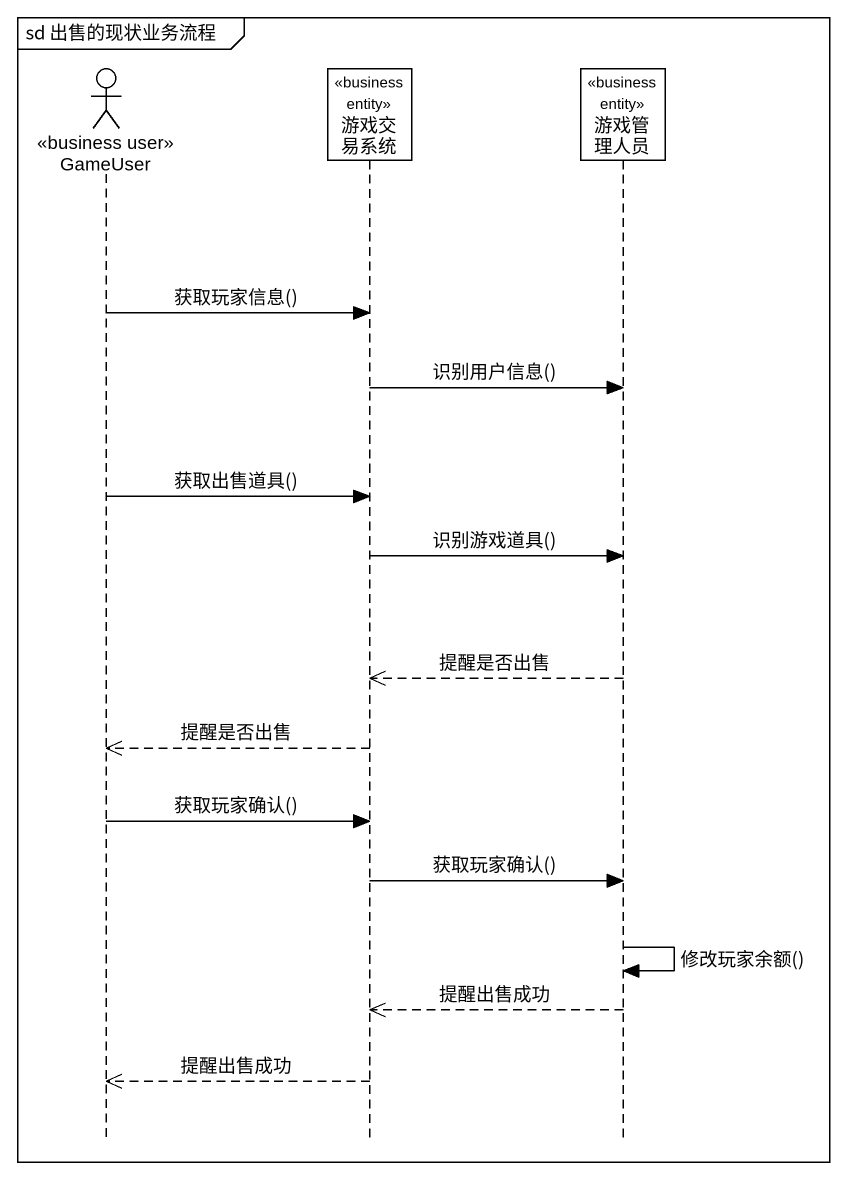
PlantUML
@startuml
mainframe sd 出售的现状业务流程
hide footbox
actor GameUser <<business user>>
participant 游戏交易系统 <<business entity>>
participant 游戏管理人员 <<business entity>>

GameUser -> 游戏交易系统 : 获取玩家信息()
游戏交易系统 -> 游戏管理人员 : 识别用户信息()
GameUser -> 游戏交易系统 : 获取出售道具()
游戏交易系统 -> 游戏管理人员 : 识别游戏道具()
游戏管理人员 -->> 游戏交易系统 : 提醒是否出售
游戏交易系统 -->> GameUser : 提醒是否出售
GameUser -> 游戏交易系统 : 获取玩家确认()
游戏交易系统 -> 游戏管理人员 : 获取玩家确认()
游戏管理人员 -> 游戏管理人员 : 修改玩家余额()
游戏管理人员 -->> 游戏交易系统 : 提醒出售成功
游戏交易系统 -->> GameUser : 提醒出售成功
@enduml
